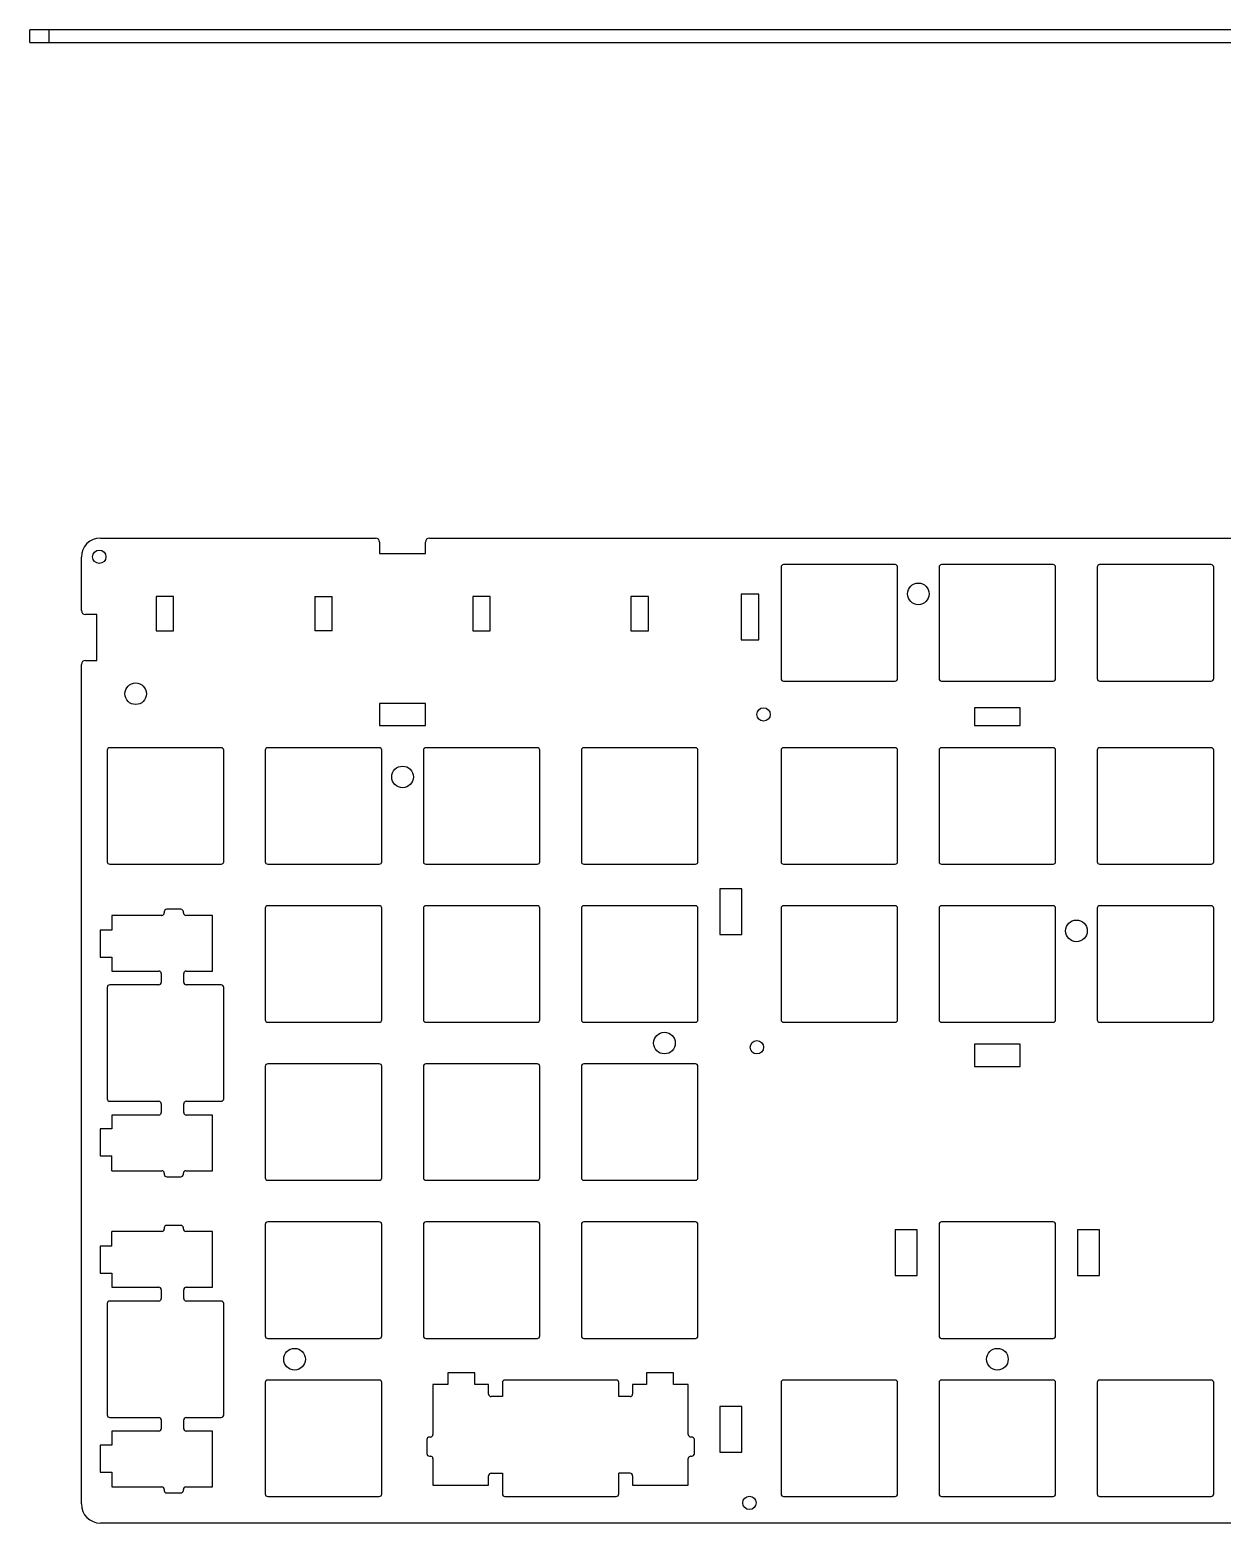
# Model space of a CAD drawing. Header units: inches. Extents: x -279 to 423, y -261 to 131.
# Drawn here: x -184.7 to -41.4, y -260.2 to -80.7 of the extents above; entities that cross this region are included whole.
import ezdxf

# ---------------------------------------------------------------- set-up
doc = ezdxf.new("R2010")
doc.units = ezdxf.units.IN
doc.header["$LTSCALE"] = 3.849519
doc.header["$MEASUREMENT"] = 0
doc.layers.get('0').update_dxf_attribs({"linetype": 'CONTINUOUS'})

msp = doc.modelspace()

# ---------------------------------------------------------------- linework, layer by layer
at = {"color": 7, "linetype": 'Continuous'}
for p, q in [((-184.68666, -82.20435), (-184.68666, -80.70435)), ((244.51434, -80.70435), (-184.68666, -80.70435)), ((-182.38666, -80.70435), (-182.38666, -82.20435)), ((-184.68666, -82.20435), (244.51434, -82.20435)), ((-176.19361, -141.78159), (-143.14358, -141.78159)), ((-136.64358, -141.78159), (248.40739, -141.78159)), ((-142.64358, -142.28159), (-142.64358, -143.63142)), ((-137.14358, -143.63142), (-137.14358, -142.28159)), ((-178.49361, -150.48344), (-178.49361, -144.08159)), ((-142.64358, -143.63142), (-137.14358, -143.63142)), ((-94.38861, -145.27159), (-94.38861, -158.68159)), ((-80.68361, -144.97659), (-94.09361, -144.97659)), ((-80.38861, -158.68159), (-80.38861, -145.27159)), ((-75.38861, -145.27159), (-75.38861, -158.68159)), ((-61.68361, -144.97659), (-75.09361, -144.97659)), ((-61.38861, -158.68159), (-61.38861, -145.27159)), ((-56.38861, -145.27159), (-56.38861, -158.68159)), ((-42.68361, -144.97659), (-56.09361, -144.97659)), ((-42.38861, -158.68159), (-42.38861, -145.27159)), ((-169.50914, -148.82659), (-169.50914, -152.92659)), ((-167.40914, -148.82659), (-169.50914, -148.82659)), ((-167.40914, -152.92659), (-167.40914, -148.82659)), ((-150.44358, -148.82659), (-150.44358, -152.92659)), ((-150.44358, -148.82659), (-148.34358, -148.82659)), ((-148.34358, -152.92659), (-148.34358, -148.82659)), ((-131.44358, -148.82659), (-131.44358, -152.92659)), ((-129.34358, -148.82659), (-131.44358, -148.82659)), ((-129.34358, -152.92659), (-129.34358, -148.82659)), ((-112.44358, -148.82659), (-112.44358, -152.92659)), ((-110.34358, -148.82659), (-112.44358, -148.82659)), ((-110.34358, -152.92659), (-110.34358, -148.82659)), ((-99.19361, -148.53214), (-99.19361, -154.03104)), ((-97.04361, -148.53214), (-99.19361, -148.53214)), ((-97.04361, -154.03104), (-97.04361, -148.53214)), ((-176.64344, -150.98344), (-177.99361, -150.98344)), ((-176.64344, -156.48234), (-176.64344, -150.98344)), ((-169.50914, -152.92659), (-167.40914, -152.92659)), ((-148.34358, -152.92659), (-150.44358, -152.92659)), ((-131.44358, -152.92659), (-129.34358, -152.92659)), ((-112.44358, -152.92659), (-110.34358, -152.92659)), ((-99.19361, -154.03104), (-97.04361, -154.03104)), ((-178.49361, -257.88194), (-178.49361, -156.98234)), ((-177.99361, -156.48234), (-176.64344, -156.48234)), ((-94.09361, -158.97659), (-80.68361, -158.97659)), ((-75.09361, -158.97659), (-61.68361, -158.97659)), ((-56.09361, -158.97659), (-42.68361, -158.97659)), ((-142.64358, -161.68159), (-142.64358, -164.33159)), ((-137.14358, -161.68159), (-142.64358, -161.68159)), ((-137.14358, -164.33159), (-137.14358, -161.68159)), ((-71.14306, -162.18157), (-71.14306, -164.33157)), ((-65.64416, -162.18157), (-71.14306, -162.18157)), ((-65.64416, -164.33157), (-65.64416, -162.18157)), ((-142.64358, -164.33159), (-137.14358, -164.33159)), ((-71.14306, -164.33157), (-65.64416, -164.33157)), ((-175.38861, -167.27494), (-175.38861, -180.68494)), ((-161.68361, -166.97994), (-175.09361, -166.97994)), ((-161.38861, -180.68494), (-161.38861, -167.27494)), ((-156.38861, -167.27494), (-156.38861, -180.68494)), ((-142.68361, -166.97994), (-156.09361, -166.97994)), ((-142.38861, -180.68494), (-142.38861, -167.27494)), ((-137.38861, -167.27494), (-137.38861, -180.68494)), ((-123.68361, -166.97994), (-137.09361, -166.97994)), ((-123.38861, -180.68494), (-123.38861, -167.27494)), ((-118.38861, -167.27494), (-118.38861, -180.68494)), ((-104.68361, -166.97994), (-118.09361, -166.97994)), ((-104.38861, -180.68494), (-104.38861, -167.27494)), ((-94.38861, -167.27494), (-94.38861, -180.68494)), ((-80.68361, -166.97994), (-94.09361, -166.97994)), ((-80.38861, -180.68494), (-80.38861, -167.27494)), ((-75.38861, -167.27494), (-75.38861, -180.68494)), ((-61.68361, -166.97994), (-75.09361, -166.97994)), ((-61.38861, -180.68494), (-61.38861, -167.27494)), ((-56.38861, -167.27494), (-56.38861, -180.68494)), ((-42.68361, -166.97994), (-56.09361, -166.97994)), ((-42.38861, -180.68494), (-42.38861, -167.27494)), ((-175.09361, -180.97994), (-161.68361, -180.97994)), ((-156.09361, -180.97994), (-142.68361, -180.97994)), ((-137.09361, -180.97994), (-123.68361, -180.97994)), ((-118.09361, -180.97994), (-104.68361, -180.97994)), ((-94.09361, -180.97994), (-80.68361, -180.97994)), ((-75.09361, -180.97994), (-61.68361, -180.97994)), ((-56.09361, -180.97994), (-42.68361, -180.97994)), ((-101.74853, -183.93214), (-101.74853, -189.43104)), ((-99.09853, -183.93214), (-101.74853, -183.93214)), ((-99.09853, -189.43104), (-99.09853, -183.93214)), ((-166.53861, -186.40494), (-168.23861, -186.40494)), ((-156.38861, -186.27494), (-156.38861, -199.68494)), ((-142.68361, -185.97994), (-156.09361, -185.97994)), ((-142.38861, -199.68494), (-142.38861, -186.27494)), ((-137.38861, -186.27494), (-137.38861, -199.68494)), ((-123.68361, -185.97994), (-137.09361, -185.97994)), ((-123.38861, -199.68494), (-123.38861, -186.27494)), ((-118.38861, -186.27494), (-118.38861, -199.68494)), ((-104.68361, -185.97994), (-118.09361, -185.97994)), ((-104.38861, -199.68494), (-104.38861, -186.27494)), ((-94.38861, -186.27494), (-94.38861, -199.68494)), ((-80.68361, -185.97994), (-94.09361, -185.97994)), ((-80.38861, -199.68494), (-80.38861, -186.27494)), ((-75.38861, -186.27494), (-75.38861, -199.68494)), ((-61.68361, -185.97994), (-75.09361, -185.97994)), ((-61.38861, -199.68494), (-61.38861, -186.27494)), ((-56.38861, -186.27494), (-56.38861, -199.68494)), ((-42.68361, -185.97994), (-56.09361, -185.97994)), ((-42.38861, -199.68494), (-42.38861, -186.27494)), ((-174.83861, -187.12994), (-174.83861, -188.90494)), ((-168.83861, -187.12994), (-174.83861, -187.12994)), ((-168.53861, -186.70494), (-168.53861, -186.82994)), ((-166.23861, -186.82994), (-166.23861, -186.70494)), ((-162.73861, -187.12994), (-165.93861, -187.12994)), ((-162.73861, -193.82994), (-162.73861, -187.12994)), ((-176.23861, -188.90494), (-176.23861, -192.15494)), ((-174.83861, -188.90494), (-176.23861, -188.90494)), ((-101.74853, -189.43104), (-99.09853, -189.43104)), ((-176.23861, -192.15494), (-174.83861, -192.15494)), ((-174.83861, -192.15494), (-174.83861, -193.82994)), ((-174.83861, -193.82994), (-169.18861, -193.82994)), ((-165.88861, -193.82994), (-162.73861, -193.82994)), ((-169.18861, -195.48494), (-175.07361, -195.48494)), ((-168.88861, -194.12994), (-168.88861, -195.18494)), ((-166.18861, -195.18494), (-166.18861, -194.12994)), ((-161.70361, -195.48494), (-165.88861, -195.48494)), ((-175.38861, -195.79994), (-175.38861, -209.16994)), ((-161.38861, -209.16994), (-161.38861, -195.79994)), ((-156.09361, -199.97994), (-142.68361, -199.97994)), ((-137.09361, -199.97994), (-123.68361, -199.97994)), ((-118.09361, -199.97994), (-104.68361, -199.97994)), ((-94.09361, -199.97994), (-80.68361, -199.97994)), ((-75.09361, -199.97994), (-61.68361, -199.97994)), ((-56.09361, -199.97994), (-42.68361, -199.97994)), ((-71.14306, -202.63159), (-71.14306, -205.28159)), ((-65.64416, -202.63159), (-71.14306, -202.63159)), ((-65.64416, -205.28159), (-65.64416, -202.63159)), ((-156.38861, -205.27494), (-156.38861, -218.68494)), ((-142.68361, -204.97994), (-156.09361, -204.97994)), ((-142.38861, -218.68494), (-142.38861, -205.27494)), ((-137.38861, -205.27494), (-137.38861, -218.68494)), ((-123.68361, -204.97994), (-137.09361, -204.97994)), ((-123.38861, -218.68494), (-123.38861, -205.27494)), ((-118.38861, -205.27494), (-118.38861, -218.68494)), ((-104.68361, -204.97994), (-118.09361, -204.97994)), ((-104.38861, -218.68494), (-104.38861, -205.27494)), ((-71.14306, -205.28159), (-65.64416, -205.28159)), ((-175.07361, -209.48494), (-169.18861, -209.48494)), ((-168.88861, -209.78494), (-168.88861, -210.82994)), ((-166.18861, -210.82994), (-166.18861, -209.78494)), ((-165.88861, -209.48494), (-161.70361, -209.48494)), ((-174.83861, -211.12994), (-174.83861, -212.80494)), ((-169.18861, -211.12994), (-174.83861, -211.12994)), ((-162.73861, -211.12994), (-165.88861, -211.12994)), ((-162.73861, -217.82994), (-162.73861, -211.12994)), ((-176.23861, -212.80494), (-176.23861, -216.05494)), ((-174.83861, -212.80494), (-176.23861, -212.80494)), ((-176.23861, -216.05494), (-174.83861, -216.05494)), ((-174.83861, -217.82994), (-174.83861, -216.05494)), ((-174.83861, -217.82994), (-168.83861, -217.82994)), ((-168.53861, -218.12994), (-168.53861, -218.25494)), ((-168.23861, -218.55494), (-166.53861, -218.55494)), ((-166.23861, -218.25494), (-166.23861, -218.12994)), ((-165.93861, -217.82994), (-162.73861, -217.82994)), ((-156.09361, -218.97994), (-142.68361, -218.97994)), ((-137.09361, -218.97994), (-123.68361, -218.97994)), ((-118.09361, -218.97994), (-104.68361, -218.97994)), ((-156.38861, -224.27494), (-156.38861, -237.68494)), ((-142.68361, -223.97994), (-156.09361, -223.97994)), ((-142.38861, -237.68494), (-142.38861, -224.27494)), ((-137.38861, -224.27494), (-137.38861, -237.68494)), ((-123.68361, -223.97994), (-137.09361, -223.97994)), ((-123.38861, -237.68494), (-123.38861, -224.27494)), ((-118.38861, -224.27494), (-118.38861, -237.68494)), ((-104.68361, -223.97994), (-118.09361, -223.97994)), ((-104.38861, -237.68494), (-104.38861, -224.27494)), ((-75.38861, -224.27494), (-75.38861, -237.68494)), ((-61.68361, -223.97994), (-75.09361, -223.97994)), ((-61.38861, -237.68494), (-61.38861, -224.27494)), ((-174.83861, -226.90494), (-174.83861, -225.12994)), ((-168.83861, -225.12994), (-174.83861, -225.12994)), ((-168.53861, -224.70494), (-168.53861, -224.82994)), ((-166.53861, -224.40494), (-168.23861, -224.40494)), ((-166.23861, -224.82994), (-166.23861, -224.70494)), ((-162.73861, -225.12994), (-165.93861, -225.12994)), ((-162.73861, -231.82994), (-162.73861, -225.12994)), ((-80.69361, -224.93214), (-80.69361, -230.43104)), ((-78.04361, -224.93214), (-80.69361, -224.93214)), ((-78.04361, -230.43104), (-78.04361, -224.93214)), ((-58.74361, -224.93214), (-58.74361, -230.43104)), ((-56.09361, -224.93214), (-58.74361, -224.93214)), ((-56.09361, -230.43104), (-56.09361, -224.93214)), ((-176.23861, -226.90494), (-176.23861, -230.15494)), ((-174.83861, -226.90494), (-176.23861, -226.90494)), ((-176.23861, -230.15494), (-174.83861, -230.15494)), ((-174.83861, -230.15494), (-174.83861, -231.82994)), ((-80.69361, -230.43104), (-78.04361, -230.43104)), ((-58.74361, -230.43104), (-56.09361, -230.43104)), ((-174.83861, -231.82994), (-169.18861, -231.82994)), ((-168.88861, -232.12994), (-168.88861, -233.18494)), ((-166.18861, -233.18494), (-166.18861, -232.12994)), ((-165.88861, -231.82994), (-162.73861, -231.82994)), ((-175.38861, -233.79994), (-175.38861, -247.16994)), ((-169.18861, -233.48494), (-175.07361, -233.48494)), ((-161.70361, -233.48494), (-165.88861, -233.48494)), ((-161.38861, -247.16994), (-161.38861, -233.79994)), ((-156.09361, -237.97994), (-142.68361, -237.97994)), ((-137.09361, -237.97994), (-123.68361, -237.97994)), ((-118.09361, -237.97994), (-104.68361, -237.97994)), ((-75.09361, -237.97994), (-61.68361, -237.97994)), ((-134.46361, -242.12994), (-134.46361, -243.52994)), ((-131.21361, -242.12994), (-134.46361, -242.12994)), ((-131.21361, -243.52994), (-131.21361, -242.12994)), ((-110.56361, -242.12994), (-110.56361, -243.52994)), ((-107.31361, -242.12994), (-110.56361, -242.12994)), ((-107.31361, -243.52994), (-107.31361, -242.12994)), ((-156.38861, -243.27494), (-156.38861, -256.68494)), ((-142.68361, -242.97994), (-156.09361, -242.97994)), ((-142.38861, -256.68494), (-142.38861, -243.27494)), ((-136.23861, -243.52994), (-136.23861, -249.52994)), ((-134.46361, -243.52994), (-136.23861, -243.52994)), ((-129.53861, -243.52994), (-131.21361, -243.52994)), ((-129.53861, -244.67994), (-129.53861, -243.52994)), ((-127.89361, -243.29494), (-127.89361, -244.97994)), ((-114.20861, -242.97994), (-127.57861, -242.97994)), ((-113.89361, -244.97994), (-113.89361, -243.29494)), ((-112.23861, -243.52994), (-112.23861, -244.67994)), ((-110.56361, -243.52994), (-112.23861, -243.52994)), ((-105.53861, -243.52994), (-107.31361, -243.52994)), ((-105.53861, -249.52994), (-105.53861, -243.52994)), ((-94.38861, -243.27494), (-94.38861, -256.68494)), ((-80.68361, -242.97994), (-94.09361, -242.97994)), ((-80.38861, -256.68494), (-80.38861, -243.27494)), ((-75.38861, -243.27494), (-75.38861, -256.68494)), ((-61.68361, -242.97994), (-75.09361, -242.97994)), ((-61.38861, -256.68494), (-61.38861, -243.27494)), ((-56.38861, -243.27494), (-56.38861, -256.68494)), ((-42.68361, -242.97994), (-56.09361, -242.97994)), ((-42.38861, -256.68494), (-42.38861, -243.27494)), ((-127.89361, -244.97994), (-129.23861, -244.97994)), ((-112.53861, -244.97994), (-113.89361, -244.97994)), ((-175.07361, -247.48494), (-169.18861, -247.48494)), ((-165.88861, -247.48494), (-161.70361, -247.48494)), ((-101.74853, -246.15123), (-101.74853, -251.65123)), ((-99.09853, -246.15123), (-101.74853, -246.15123)), ((-99.09853, -251.65123), (-99.09853, -246.15123)), ((-174.83861, -249.12994), (-174.83861, -250.80494)), ((-169.18861, -249.12994), (-174.83861, -249.12994)), ((-168.88861, -247.78494), (-168.88861, -248.82994)), ((-166.18861, -248.82994), (-166.18861, -247.78494)), ((-162.73861, -249.12994), (-165.88861, -249.12994)), ((-162.73861, -255.82994), (-162.73861, -249.12994)), ((-176.23861, -250.80494), (-176.23861, -254.05494)), ((-174.83861, -250.80494), (-176.23861, -250.80494)), ((-136.96361, -250.12994), (-136.96361, -251.82994)), ((-136.53861, -249.82994), (-136.66361, -249.82994)), ((-105.11361, -249.82994), (-105.23861, -249.82994)), ((-104.81361, -251.82994), (-104.81361, -250.12994)), ((-136.66361, -252.12994), (-136.53861, -252.12994)), ((-136.23861, -252.42994), (-136.23861, -255.62994)), ((-105.53861, -255.62994), (-105.53861, -252.42994)), ((-105.23861, -252.12994), (-105.11361, -252.12994)), ((-101.74853, -251.65123), (-99.09853, -251.65123)), ((-176.23861, -254.05494), (-174.83861, -254.05494)), ((-174.83861, -254.05494), (-174.83861, -255.82994)), ((-129.53861, -255.62994), (-129.53861, -254.47994)), ((-129.23861, -254.17994), (-127.89361, -254.17994)), ((-127.89361, -254.17994), (-127.89361, -256.66494)), ((-113.89361, -256.66494), (-113.89361, -254.17994)), ((-112.53861, -254.17994), (-113.89361, -254.17994)), ((-112.23861, -254.47994), (-112.23861, -255.62994)), ((-174.83861, -255.82994), (-168.83861, -255.82994)), ((-168.53861, -256.12994), (-168.53861, -256.25494)), ((-168.23861, -256.55494), (-166.53861, -256.55494)), ((-166.23861, -256.25494), (-166.23861, -256.12994)), ((-165.93861, -255.82994), (-162.73861, -255.82994)), ((-136.23861, -255.62994), (-129.53861, -255.62994)), ((-112.23861, -255.62994), (-105.53861, -255.62994)), ((-156.09361, -256.97994), (-142.68361, -256.97994)), ((-127.57861, -256.97994), (-114.20861, -256.97994)), ((-94.09361, -256.97994), (-80.68361, -256.97994)), ((-75.09361, -256.97994), (-61.68361, -256.97994)), ((-56.09361, -256.97994), (-42.68361, -256.97994)), ((248.40739, -260.18194), (-176.19361, -260.18194))]:
    msp.add_line(p, q, dxfattribs=at)
for centre, radius in [((-176.33958, -144.03561), 0.8), ((-77.88861, -148.49159), 1.3), ((-171.97061, -160.49494), 1.3), ((-96.49429, -162.98159), 0.8), ((-139.88861, -170.49494), 1.3), ((-58.88861, -188.99494), 1.3), ((-108.40361, -202.47994), 1.3), ((-97.29361, -202.9909), 0.8), ((-152.87361, -240.47994), 1.3), ((-68.38861, -240.47994), 1.3), ((-98.19361, -257.74659), 0.8)]:
    msp.add_circle(centre, radius, dxfattribs=at)
for centre, radius, start, end in [((-176.19361, -144.08159), 2.3, 90, 180), ((-143.14358, -142.28159), 0.5, 0, 90), ((-136.64358, -142.28159), 0.5, 90, 180), ((-94.09361, -145.27159), 0.295, 90, 180), ((-80.68361, -145.27159), 0.295, 0, 90), ((-75.09361, -145.27159), 0.295, 90, 180), ((-61.68361, -145.27159), 0.295, 0, 90), ((-56.09361, -145.27159), 0.295, 90, 180), ((-42.68361, -145.27159), 0.295, 0, 90), ((-177.99361, -150.48344), 0.5, 180, 270), ((-177.99361, -156.98234), 0.5, 90, 180), ((-94.09361, -158.68159), 0.295, 180, 270), ((-80.68361, -158.68159), 0.295, 270, 0), ((-75.09361, -158.68159), 0.295, 180, 270), ((-61.68361, -158.68159), 0.295, 270, 0), ((-56.09361, -158.68159), 0.295, 180, 270), ((-42.68361, -158.68159), 0.295, 270, 0), ((-175.09361, -167.27494), 0.295, 90, 180), ((-161.68361, -167.27494), 0.295, 0, 90), ((-156.09361, -167.27494), 0.295, 90, 180), ((-142.68361, -167.27494), 0.295, 0, 90), ((-137.09361, -167.27494), 0.295, 90, 180), ((-123.68361, -167.27494), 0.295, 0, 90), ((-118.09361, -167.27494), 0.295, 90, 180), ((-104.68361, -167.27494), 0.295, 0, 90), ((-94.09361, -167.27494), 0.295, 90, 180), ((-80.68361, -167.27494), 0.295, 0, 90), ((-75.09361, -167.27494), 0.295, 90, 180), ((-61.68361, -167.27494), 0.295, 0, 90), ((-56.09361, -167.27494), 0.295, 90, 180), ((-42.68361, -167.27494), 0.295, 0, 90), ((-175.09361, -180.68494), 0.295, 180, 270), ((-161.68361, -180.68494), 0.295, 270, 0), ((-156.09361, -180.68494), 0.295, 180, 270), ((-142.68361, -180.68494), 0.295, 270, 0), ((-137.09361, -180.68494), 0.295, 180, 270), ((-123.68361, -180.68494), 0.295, 270, 0), ((-118.09361, -180.68494), 0.295, 180, 270), ((-104.68361, -180.68494), 0.295, 270, 0), ((-94.09361, -180.68494), 0.295, 180, 270), ((-80.68361, -180.68494), 0.295, 270, 0), ((-75.09361, -180.68494), 0.295, 180, 270), ((-61.68361, -180.68494), 0.295, 270, 0), ((-56.09361, -180.68494), 0.295, 180, 270), ((-42.68361, -180.68494), 0.295, 270, 0), ((-168.23861, -186.70494), 0.3, 90, 180), ((-166.53861, -186.70494), 0.3, 0, 90), ((-156.09361, -186.27494), 0.295, 90, 180), ((-142.68361, -186.27494), 0.295, 0, 90), ((-137.09361, -186.27494), 0.295, 90, 180), ((-123.68361, -186.27494), 0.295, 0, 90), ((-118.09361, -186.27494), 0.295, 90, 180), ((-104.68361, -186.27494), 0.295, 0, 90), ((-94.09361, -186.27494), 0.295, 90, 180), ((-80.68361, -186.27494), 0.295, 0, 90), ((-75.09361, -186.27494), 0.295, 90, 180), ((-61.68361, -186.27494), 0.295, 0, 90), ((-56.09361, -186.27494), 0.295, 90, 180), ((-42.68361, -186.27494), 0.295, 0, 90), ((-168.83861, -186.82994), 0.3, 270, 0), ((-165.93861, -186.82994), 0.3, 180, 270), ((-169.18861, -194.12994), 0.3, 0, 90), ((-165.88861, -194.12994), 0.3, 90, 180), ((-175.07361, -195.79994), 0.315, 90, 180), ((-169.18861, -195.18494), 0.3, 270, 0), ((-165.88861, -195.18494), 0.3, 180, 270), ((-161.70361, -195.79994), 0.315, 0, 90), ((-156.09361, -199.68494), 0.295, 180, 270), ((-142.68361, -199.68494), 0.295, 270, 0), ((-137.09361, -199.68494), 0.295, 180, 270), ((-123.68361, -199.68494), 0.295, 270, 0), ((-118.09361, -199.68494), 0.295, 180, 270), ((-104.68361, -199.68494), 0.295, 270, 0), ((-94.09361, -199.68494), 0.295, 180, 270), ((-80.68361, -199.68494), 0.295, 270, 0), ((-75.09361, -199.68494), 0.295, 180, 270), ((-61.68361, -199.68494), 0.295, 270, 0), ((-56.09361, -199.68494), 0.295, 180, 270), ((-42.68361, -199.68494), 0.295, 270, 0), ((-156.09361, -205.27494), 0.295, 90, 180), ((-142.68361, -205.27494), 0.295, 0, 90), ((-137.09361, -205.27494), 0.295, 90, 180), ((-123.68361, -205.27494), 0.295, 0, 90), ((-118.09361, -205.27494), 0.295, 90, 180), ((-104.68361, -205.27494), 0.295, 0, 90), ((-175.07361, -209.16994), 0.315, 180, 270), ((-169.18861, -209.78494), 0.3, 0, 90), ((-165.88861, -209.78494), 0.3, 90, 180), ((-161.70361, -209.16994), 0.315, 270, 0), ((-169.18861, -210.82994), 0.3, 270, 0), ((-165.88861, -210.82994), 0.3, 180, 270), ((-168.83861, -218.12994), 0.3, 0, 90), ((-168.23861, -218.25494), 0.3, 180, 270), ((-166.53861, -218.25494), 0.3, 270, 0), ((-165.93861, -218.12994), 0.3, 90, 180), ((-156.09361, -218.68494), 0.295, 180, 270), ((-142.68361, -218.68494), 0.295, 270, 0), ((-137.09361, -218.68494), 0.295, 180, 270), ((-123.68361, -218.68494), 0.295, 270, 0), ((-118.09361, -218.68494), 0.295, 180, 270), ((-104.68361, -218.68494), 0.295, 270, 0), ((-156.09361, -224.27494), 0.295, 90, 180), ((-142.68361, -224.27494), 0.295, 0, 90), ((-137.09361, -224.27494), 0.295, 90, 180), ((-123.68361, -224.27494), 0.295, 0, 90), ((-118.09361, -224.27494), 0.295, 90, 180), ((-104.68361, -224.27494), 0.295, 0, 90), ((-75.09361, -224.27494), 0.295, 90, 180), ((-61.68361, -224.27494), 0.295, 0, 90), ((-168.83861, -224.82994), 0.3, 270, 0), ((-168.23861, -224.70494), 0.3, 90, 180), ((-166.53861, -224.70494), 0.3, 0, 90), ((-165.93861, -224.82994), 0.3, 180, 270), ((-169.18861, -232.12994), 0.3, 0, 90), ((-169.18861, -233.18494), 0.3, 270, 0), ((-165.88861, -232.12994), 0.3, 90, 180), ((-165.88861, -233.18494), 0.3, 180, 270), ((-175.07361, -233.79994), 0.315, 90, 180), ((-161.70361, -233.79994), 0.315, 0, 90), ((-156.09361, -237.68494), 0.295, 180, 270), ((-142.68361, -237.68494), 0.295, 270, 0), ((-137.09361, -237.68494), 0.295, 180, 270), ((-123.68361, -237.68494), 0.295, 270, 0), ((-118.09361, -237.68494), 0.295, 180, 270), ((-104.68361, -237.68494), 0.295, 270, 0), ((-75.09361, -237.68494), 0.295, 180, 270), ((-61.68361, -237.68494), 0.295, 270, 0), ((-156.09361, -243.27494), 0.295, 90, 180), ((-142.68361, -243.27494), 0.295, 0, 90), ((-127.57861, -243.29494), 0.315, 90, 180), ((-114.20861, -243.29494), 0.315, 0, 90), ((-94.09361, -243.27494), 0.295, 90, 180), ((-80.68361, -243.27494), 0.295, 0, 90), ((-75.09361, -243.27494), 0.295, 90, 180), ((-61.68361, -243.27494), 0.295, 0, 90), ((-56.09361, -243.27494), 0.295, 90, 180), ((-42.68361, -243.27494), 0.295, 0, 90), ((-129.23861, -244.67994), 0.3, 180, 270), ((-112.53861, -244.67994), 0.3, 270, 0), ((-175.07361, -247.16994), 0.315, 180, 270), ((-169.18861, -247.78494), 0.3, 0, 90), ((-165.88861, -247.78494), 0.3, 90, 180), ((-161.70361, -247.16994), 0.315, 270, 0), ((-169.18861, -248.82994), 0.3, 270, 0), ((-165.88861, -248.82994), 0.3, 180, 270), ((-136.66361, -250.12994), 0.3, 90, 180), ((-136.53861, -249.52994), 0.3, 270, 0), ((-105.23861, -249.52994), 0.3, 180, 270), ((-105.11361, -250.12994), 0.3, 0, 90), ((-136.66361, -251.82994), 0.3, 180, 270), ((-136.53861, -252.42994), 0.3, 0, 90), ((-105.23861, -252.42994), 0.3, 90, 180), ((-105.11361, -251.82994), 0.3, 270, 0), ((-129.23861, -254.47994), 0.3, 90, 180), ((-112.53861, -254.47994), 0.3, 0, 90), ((-168.83861, -256.12994), 0.3, 0, 90), ((-168.23861, -256.25494), 0.3, 180, 270), ((-166.53861, -256.25494), 0.3, 270, 0), ((-165.93861, -256.12994), 0.3, 90, 180), ((-176.19361, -257.88194), 2.3, 180, 270), ((-156.09361, -256.68494), 0.295, 180, 270), ((-142.68361, -256.68494), 0.295, 270, 0), ((-127.57861, -256.66494), 0.315, 180, 270), ((-114.20861, -256.66494), 0.315, 270, 0), ((-94.09361, -256.68494), 0.295, 180, 270), ((-80.68361, -256.68494), 0.295, 270, 0), ((-75.09361, -256.68494), 0.295, 180, 270), ((-61.68361, -256.68494), 0.295, 270, 0), ((-56.09361, -256.68494), 0.295, 180, 270), ((-42.68361, -256.68494), 0.295, 270, 0)]:
    msp.add_arc(centre, radius, start, end, dxfattribs=at)

doc.saveas('drawing.dxf')
